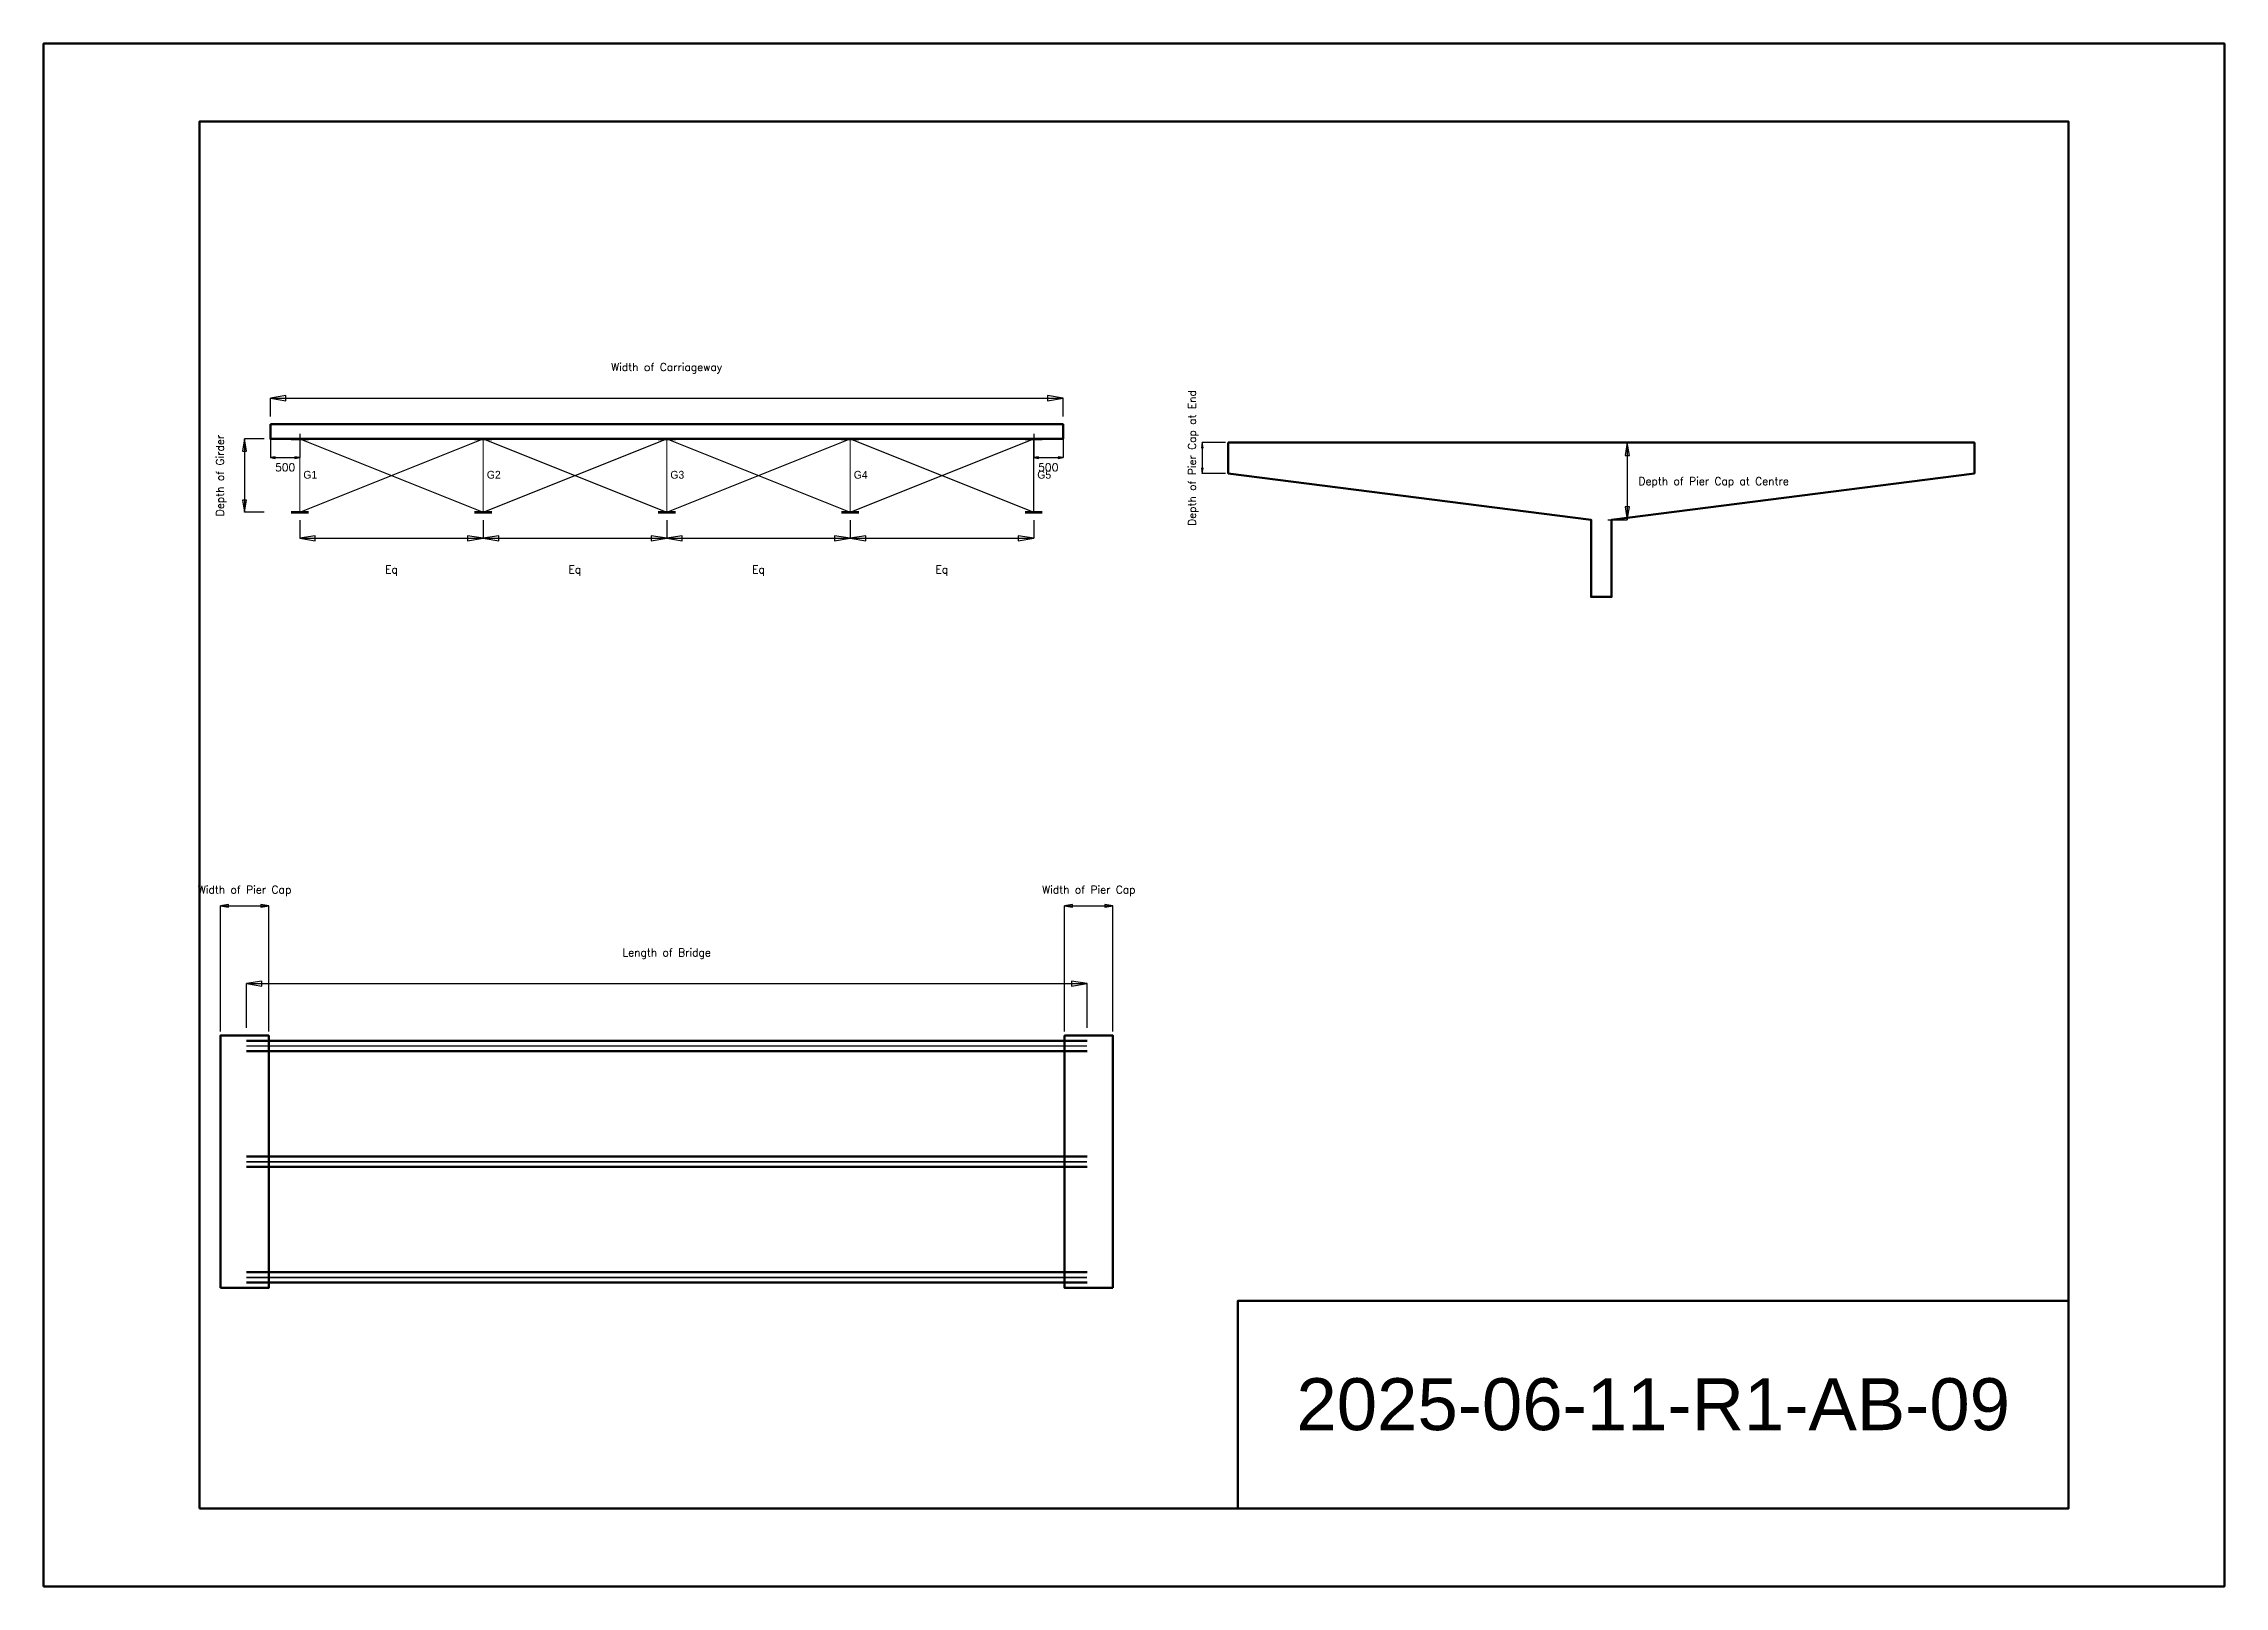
# Model space of a CAD drawing. Header units: millimetres. Extents: x 0 to 420, y 0 to 297.
import ezdxf
from ezdxf.enums import TextEntityAlignment as Align

# ---------------------------------------------------------------- set-up
doc = ezdxf.new("R2010")
doc.units = ezdxf.units.MM
for name, color, linetype, lineweight in [('BORDER', 7, 'Continuous', 60), ('BRACING', 7, 'Continuous', 30), ('DIMENSIONS', 7, 'Continuous', 25), ('OBJECT', 7, 'Continuous', 50), ('TEXT', 7, 'Continuous', 25)]:
    doc.layers.add(name, color=color, linetype=linetype, lineweight=lineweight)
doc.styles.add('BOLD_TEXT', font='arial.ttf')
doc.styles.add('ROMANS', font='romans.shx', dxfattribs={"width": 0.8})

msp = doc.modelspace()

# ---------------------------------------------------------------- linework, layer by layer
at = {"layer": 'BORDER'}
for points in [[(0, 0), (420, 0), (420, 297), (0, 297), (0, 0)], [(30, 15), (390, 15), (390, 282), (30, 282), (30, 15)], [(230, 15), (390, 15), (390, 55), (230, 55), (230, 15)]]:
    msp.add_lwpolyline(points, close=True, dxfattribs=at)
at = {"layer": 'BRACING'}
for p, q in [((49.32, 220.9), (84.66, 206.77)), ((49.32, 206.77), (84.66, 220.9)), ((84.66, 220.9), (120, 206.77)), ((84.66, 206.77), (120, 220.9)), ((120, 220.9), (155.34, 206.77)), ((120, 206.77), (155.34, 220.9)), ((155.34, 220.9), (190.68, 206.77)), ((155.34, 206.77), (190.68, 220.9))]:
    msp.add_line(p, q, dxfattribs=at)
at = {"layer": 'DIM_ARROW'}
for points in [[(43.67, 228.73), (46.67, 228.23), (46.67, 229.23)], [(196.33, 228.73), (193.33, 229.23), (193.33, 228.23)], [(38.67, 220.9), (38.28, 218.55), (39.06, 218.55)], [(223.15, 220.21), (222.98, 219.21), (223.31, 219.21)], [(305, 220.21), (304.59, 217.73), (305.41, 217.73)], [(43.67, 217.32), (44.61, 217.16), (44.61, 217.47)], [(49.32, 217.32), (48.38, 217.47), (48.38, 217.16)], [(190.68, 217.32), (191.62, 217.16), (191.62, 217.47)], [(196.33, 217.32), (195.39, 217.47), (195.39, 217.16)], [(223.15, 214.26), (223.31, 215.25), (222.98, 215.25)], [(38.67, 206.77), (39.06, 209.12), (38.28, 209.12)], [(305, 205.34), (305.41, 207.82), (304.59, 207.82)], [(49.32, 201.77), (52.32, 201.27), (52.32, 202.27)], [(84.66, 201.77), (81.66, 202.27), (81.66, 201.27)], [(84.66, 201.77), (87.66, 201.27), (87.66, 202.27)], [(120, 201.77), (117, 202.27), (117, 201.27)], [(120, 201.77), (123, 201.27), (123, 202.27)], [(155.34, 201.77), (152.34, 202.27), (152.34, 201.27)], [(155.34, 201.77), (158.34, 201.27), (158.34, 202.27)], [(190.68, 201.77), (187.68, 202.27), (187.68, 201.27)], [(34.05, 131.03), (35.61, 130.78), (35.61, 131.29)], [(43.37, 131.03), (41.82, 131.29), (41.82, 130.78)], [(196.63, 131.03), (198.18, 130.78), (198.18, 131.29)], [(205.95, 131.03), (204.39, 131.29), (204.39, 130.78)], [(39.05, 116.03), (42.05, 115.53), (42.05, 116.53)], [(200.95, 116.03), (197.95, 116.53), (197.95, 115.53)]]:
    msp.add_lwpolyline(points, close=True, dxfattribs=at)
at = {"layer": 'DIMENSIONS'}
for p, q in [((43.67, 225.23), (43.67, 228.73)), ((43.67, 228.73), (196.33, 228.73)), ((196.33, 225.23), (196.33, 228.73)), ((42.49, 220.9), (38.67, 220.9)), ((38.67, 220.9), (38.67, 206.77)), ((43.67, 221.85), (43.67, 217.32)), ((49.32, 221.85), (49.32, 217.32)), ((190.68, 221.85), (190.68, 217.32)), ((196.33, 221.85), (196.33, 217.32)), ((227.65, 220.21), (223.15, 220.21)), ((223.15, 220.21), (223.15, 214.26)), ((301.24, 220.21), (305, 220.21)), ((305, 220.21), (305, 205.34)), ((43.67, 217.32), (49.32, 217.32)), ((190.68, 217.32), (196.33, 217.32)), ((227.65, 214.26), (223.15, 214.26)), ((42.49, 206.77), (38.67, 206.77)), ((49.32, 205.27), (49.32, 201.77)), ((49.32, 201.77), (84.66, 201.77)), ((84.66, 205.27), (84.66, 201.77)), ((84.66, 205.27), (84.66, 201.77)), ((84.66, 201.77), (120, 201.77)), ((120, 205.27), (120, 201.77)), ((120, 205.27), (120, 201.77)), ((120, 201.77), (155.34, 201.77)), ((155.34, 205.27), (155.34, 201.77)), ((155.34, 205.27), (155.34, 201.77)), ((155.34, 201.77), (190.68, 201.77)), ((190.68, 205.27), (190.68, 201.77)), ((301.24, 205.34), (305, 205.34)), ((34.05, 106.81), (34.05, 131.03)), ((34.05, 131.03), (43.37, 131.03)), ((43.37, 106.81), (43.37, 131.03)), ((196.63, 106.81), (196.63, 131.03)), ((196.63, 131.03), (205.95, 131.03)), ((205.95, 106.81), (205.95, 131.03)), ((39.05, 107.53), (39.05, 116.03)), ((39.05, 116.03), (200.95, 116.03)), ((200.95, 107.53), (200.95, 116.03))]:
    msp.add_line(p, q, dxfattribs=at)
at = {"layer": 'OBJECT', "lineweight": 60}
for p, q in [((39.05, 105.03), (200.95, 105.03)), ((39.05, 82.75), (200.95, 82.75)), ((39.05, 58.47), (200.95, 58.47))]:
    msp.add_line(p, q, dxfattribs=at)
at = {"layer": 'OBJECT'}
for p, q in [((39.05, 103.03), (200.95, 103.03)), ((39.05, 80.75), (200.95, 80.75)), ((39.05, 60.47), (200.95, 60.47))]:
    msp.add_line(p, q, dxfattribs=at)
for points in [[(43.67, 223.73), (196.33, 223.73), (196.33, 220.9), (43.67, 220.9)], [(228.15, 220.21), (371.85, 220.21), (371.85, 214.26), (301.98, 205.34), (301.98, 190.47), (298.02, 190.47), (298.02, 205.34), (228.15, 214.26)], [(34.05, 57.47), (43.37, 57.47), (43.37, 106.03), (34.05, 106.03)], [(205.95, 57.47), (196.63, 57.47), (196.63, 106.03), (205.95, 106.03)]]:
    msp.add_lwpolyline(points, close=True, dxfattribs=at)
for points, const_width in [([(47.63, 220.9), (51.02, 220.9)], 0.5), ([(49.32, 220.9), (49.32, 206.77)], 0.2), ([(82.97, 220.9), (86.36, 220.9)], 0.5), ([(84.66, 220.9), (84.66, 206.77)], 0.2), ([(118.3, 220.9), (121.7, 220.9)], 0.5), ([(120, 220.9), (120, 206.77)], 0.2), ([(153.64, 220.9), (157.03, 220.9)], 0.5), ([(155.34, 220.9), (155.34, 206.77)], 0.2), ([(188.98, 220.9), (192.37, 220.9)], 0.5), ([(190.68, 220.9), (190.68, 206.77)], 0.2), ([(47.63, 206.77), (51.02, 206.77)], 0.5), ([(82.97, 206.77), (86.36, 206.77)], 0.5), ([(118.3, 206.77), (121.7, 206.77)], 0.5), ([(153.64, 206.77), (157.03, 206.77)], 0.5), ([(188.98, 206.77), (192.37, 206.77)], 0.5), ([(39.05, 104.03), (200.95, 104.03)], 0.3), ([(39.05, 81.75), (200.95, 81.75)], 0.3), ([(39.05, 59.47), (200.95, 59.47)], 0.3)]:
    msp.add_lwpolyline(points, dxfattribs=dict(at, const_width=const_width))

# ---------------------------------------------------------------- texts
at = {"layer": 'TEXT', "style": 'ROMANS'}
for s, p in [('Width of Carriageway', (120, 234.73)), ('500', (46.5, 215.43)), ('500', (193.5, 215.43)), ('  Depth of Pier Cap at Centre', (320.62, 212.77)), ('Eq', (66.99, 195.77)), ('Eq', (102.33, 195.77)), ('Eq', (137.67, 195.77)), ('Eq', (173.01, 195.77)), ('Width of Pier Cap', (38.71, 134.14)), ('Width of Pier Cap', (201.29, 134.14)), ('Length of Bridge', (120, 122.03))]:
    msp.add_text(s, height=1.5, dxfattribs=at).set_placement(p, align=Align.MIDDLE_CENTER)
for s, p in [('Depth of Pier Cap at End', (221.17, 217.23)), ('Depth of Girder', (33.96, 213.84))]:
    msp.add_text(s, height=1.5, rotation=90, dxfattribs=at).set_placement(p, align=Align.MIDDLE_CENTER)
at = {"layer": 'TEXT'}
for s, p in [('G1', (50.02, 213.25)), ('G2', (85.36, 213.25)), ('G3', (120.7, 213.25)), ('G4', (156.03, 213.25)), ('G5', (191.37, 213.25))]:
    msp.add_text(s, height=1.5, dxfattribs=at).set_placement(p)
at = {"layer": 'TEXT', "insert": (310, 35), "char_height": 10, "attachment_point": 5, "style": 'BOLD_TEXT'}
msp.add_mtext('2025-06-11-R1-AB-09', dxfattribs=at)

doc.saveas('drawing.dxf')
